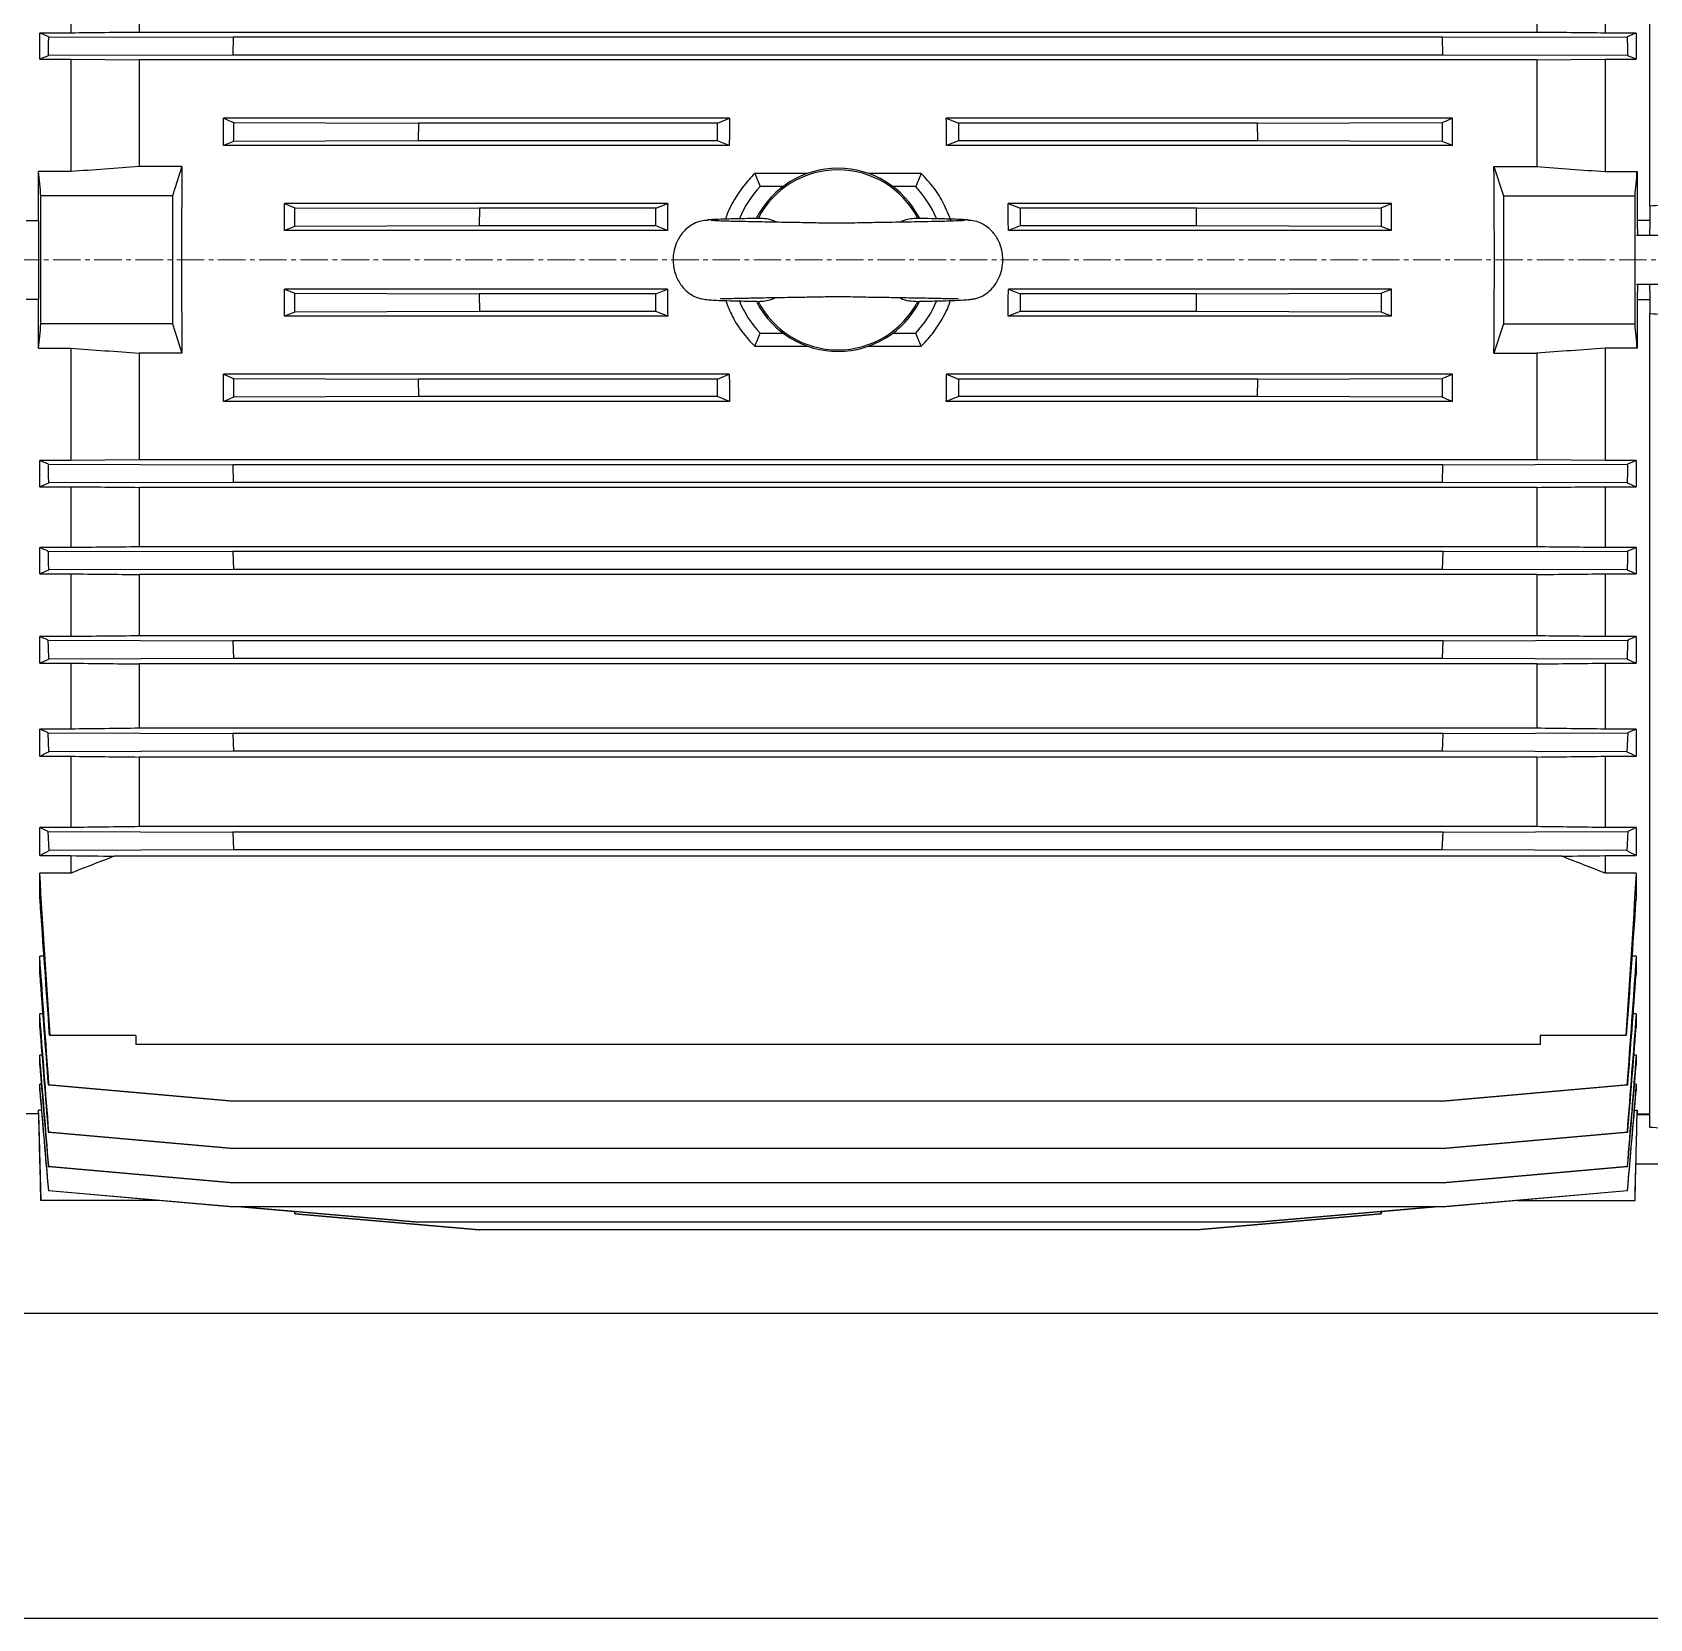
# Model space of a CAD drawing. Header units: millimetres. Extents: x -156567 to -12272, y -164292 to 1094.
# Drawn here: x -156398.5 to -156133.6, y -163669.4 to -163409.7 of the extents above; entities that cross this region are included whole.
import ezdxf

# ---------------------------------------------------------------- set-up
doc = ezdxf.new("R2010")
doc.units = ezdxf.units.MM
doc.header["$LTSCALE"] = 6
doc.header["$MEASUREMENT"] = 0
doc.linetypes.add('CENTER2', pattern=[1.125, 0.75, -0.125, 0.125, -0.125])
doc.layers.add('centre', color=7, linetype='CENTER2', lineweight=5)

# ---------------------------------------------------------------- blocks, each defined once
blk = doc.blocks.new('WEG W22 PLAN')
for p, q in [((-121, 8.8), (-121, 142.05)), ((-379.61, 47.11), (-379.61, 37.14)), ((-368.41, 47), (-368.41, 37.25)), ((-139.49, 47), (-139.49, 37.25)), ((-128.29, 47.11), (-128.29, 37.14)), ((-379.61, 37.14), (-384.69, 37.14)), ((-384.69, 32.88), (-384.69, 37.14)), ((-139.49, 37.25), (-368.41, 37.25)), ((-123.21, 37.14), (-128.29, 37.14)), ((-123.21, 37.14), (-123.21, 32.88)), ((-383.22, 36.53), (-352.99, 36.44)), ((-352.99, 36.44), (-353.05, 33.54)), ((-154.91, 36.44), (-352.99, 36.44)), ((-154.91, 36.44), (-124.68, 36.53)), ((-154.85, 33.54), (-154.91, 36.44)), ((-384.69, 32.88), (-379.61, 32.88)), ((-353.05, 33.54), (-383.28, 33.45)), ((-379.61, 32.88), (-368.41, 32.77)), ((-379.61, 32.88), (-379.61, 14.45)), ((-139.49, 32.77), (-368.41, 32.77)), ((-368.41, 32.77), (-368.41, 15.28)), ((-154.85, 33.54), (-353.05, 33.54)), ((-124.62, 33.45), (-154.85, 33.54)), ((-139.49, 32.77), (-128.29, 32.88)), ((-139.49, 32.77), (-139.49, 15.28)), ((-128.29, 32.88), (-123.21, 32.88)), ((-128.29, 32.88), (-128.29, 14.45)), ((-271.69, 23.19), (-354.61, 23.19)), ((-354.61, 18.74), (-354.61, 23.19)), ((-352.89, 22.49), (-322.66, 22.4)), ((-322.66, 22.4), (-322.7, 19.51)), ((-273.67, 22.4), (-322.66, 22.4)), ((-273.67, 22.4), (-271.69, 23.19)), ((-273.67, 19.51), (-273.67, 22.4)), ((-236.21, 23.19), (-234.23, 22.4)), ((-153.29, 23.19), (-236.21, 23.19)), ((-185.23, 22.4), (-234.23, 22.4)), ((-234.23, 22.4), (-234.23, 19.51)), ((-185.24, 22.4), (-155.01, 22.49)), ((-185.2, 19.51), (-185.24, 22.4)), ((-153.29, 18.74), (-153.29, 23.19)), ((-352.93, 19.41), (-354.61, 18.74)), ((-271.75, 18.74), (-354.61, 18.74)), ((-322.7, 19.51), (-352.93, 19.41)), ((-273.67, 19.51), (-322.7, 19.51)), ((-271.75, 18.74), (-273.67, 19.51)), ((-234.23, 19.51), (-236.15, 18.74)), ((-153.29, 18.74), (-236.15, 18.74)), ((-185.2, 19.51), (-234.23, 19.51)), ((-154.97, 19.41), (-185.2, 19.51)), ((-153.29, 18.74), (-154.97, 19.41)), ((-384.87, 6.47), (-384.87, 14.45)), ((-379.61, 14.45), (-384.87, 14.45)), ((-361.39, 15.28), (-368.41, 15.28)), ((-361.39, 15.28), (-362.95, 10.5)), ((-258.93, 14.15), (-267.58, 14.15)), ((-240.32, 14.15), (-248.97, 14.15)), ((-146.51, 15.28), (-144.95, 10.5)), ((-146.51, 15.28), (-139.49, 15.28)), ((-128.29, 14.45), (-123.03, 14.45)), ((-123.03, 14.45), (-123.03, 6.47)), ((-262.95, 12), (-266.69, 12)), ((-241.21, 12), (-244.95, 12)), ((-362.95, 10.5), (-384.5, 10.5)), ((-362.95, 10.5), (-362.95, -10.5)), ((-344.61, 9.22), (-342.91, 8.54)), ((-281.84, 9.22), (-344.61, 9.22)), ((-344.61, 4.79), (-344.61, 9.22)), ((-342.91, 8.54), (-312.68, 8.45)), ((-312.68, 8.45), (-312.69, 5.55)), ((-283.78, 8.45), (-312.68, 8.45)), ((-283.78, 8.45), (-281.84, 9.22)), ((-283.78, 5.55), (-283.78, 8.45)), ((-226.06, 9.22), (-224.12, 8.45)), ((-163.29, 9.22), (-226.06, 9.22)), ((-224.12, 8.45), (-224.12, 5.55)), ((-195.22, 8.45), (-224.12, 8.45)), ((-195.22, 8.45), (-164.99, 8.54)), ((-195.21, 5.55), (-195.22, 8.45)), ((-164.99, 8.54), (-163.29, 9.22)), ((-163.29, 4.79), (-163.29, 9.22)), ((-144.95, 10.5), (-144.95, -10.5)), ((-144.95, 10.5), (-123.4, 10.5)), ((-121, 8.8), (-121, 5.08)), ((-386.9, 6.47), (-384.87, 6.47)), ((-342.92, 5.46), (-344.61, 4.79)), ((-312.69, 5.55), (-342.92, 5.46)), ((-283.78, 5.55), (-312.69, 5.55)), ((-281.86, 4.79), (-283.78, 5.55)), ((-224.12, 5.55), (-226.04, 4.79)), ((-195.21, 5.55), (-224.12, 5.55)), ((-164.98, 5.46), (-195.21, 5.55)), ((-163.29, 4.79), (-164.98, 5.46)), ((-121, 6.47), (-123.03, 6.47)), ((-281.86, 4.79), (-344.61, 4.79)), ((-163.29, 4.79), (-226.04, 4.79)), ((-119, 4), (-123.13, 4)), ((-121, 4), (-121, 5.08)), ((-344.61, -4.79), (-342.92, -5.46)), ((-281.86, -4.79), (-344.61, -4.79)), ((-344.61, -9.22), (-344.61, -4.79)), ((-283.78, -5.55), (-281.86, -4.79)), ((-226.04, -4.79), (-224.12, -5.55)), ((-163.29, -4.79), (-226.04, -4.79)), ((-164.98, -5.46), (-163.29, -4.79)), ((-163.29, -9.22), (-163.29, -4.79)), ((-123.13, -4), (-119, -4)), ((-123.01, -4), (-123.03, -6.47)), ((-121, -5.08), (-121, -4)), ((-121, -5.08), (-121, -8.8)), ((-384.87, -6.47), (-386.9, -6.47)), ((-384.87, -14.45), (-384.87, -6.47)), ((-342.92, -5.46), (-312.69, -5.55)), ((-283.78, -5.55), (-312.69, -5.55)), ((-312.69, -5.55), (-312.68, -8.45)), ((-283.78, -8.45), (-283.78, -5.55)), ((-224.12, -5.55), (-224.12, -8.45)), ((-195.21, -5.55), (-224.12, -5.55)), ((-195.22, -8.45), (-195.21, -5.55)), ((-195.21, -5.55), (-164.98, -5.46)), ((-123.03, -6.47), (-123.03, -14.45)), ((-123.03, -6.47), (-121, -6.47)), ((-362.95, -10.5), (-384.5, -10.5)), ((-362.95, -10.5), (-361.39, -15.28)), ((-342.91, -8.54), (-344.61, -9.22)), ((-281.84, -9.22), (-344.61, -9.22)), ((-312.68, -8.45), (-342.91, -8.54)), ((-283.78, -8.45), (-312.68, -8.45)), ((-281.84, -9.22), (-283.78, -8.45)), ((-224.12, -8.45), (-226.06, -9.22)), ((-163.29, -9.22), (-226.06, -9.22)), ((-195.22, -8.45), (-224.12, -8.45)), ((-164.99, -8.54), (-195.22, -8.45)), ((-163.29, -9.22), (-164.99, -8.54)), ((-144.95, -10.5), (-146.51, -15.28)), ((-144.95, -10.5), (-123.4, -10.5)), ((-121, -142.05), (-121, -8.8)), ((-266.69, -12), (-262.95, -12)), ((-244.95, -12), (-241.21, -12)), ((-384.87, -14.45), (-379.61, -14.45)), ((-379.61, -14.45), (-379.61, -32.88)), ((-361.39, -15.28), (-368.41, -15.28)), ((-368.41, -15.28), (-368.41, -32.77)), ((-267.58, -14.15), (-258.93, -14.15)), ((-248.97, -14.15), (-240.32, -14.15)), ((-146.51, -15.28), (-139.49, -15.28)), ((-139.49, -15.28), (-139.49, -32.77)), ((-123.03, -14.45), (-128.29, -14.45)), ((-128.29, -14.45), (-128.29, -32.88)), ((-354.61, -18.74), (-352.93, -19.41)), ((-271.75, -18.74), (-354.61, -18.74)), ((-354.61, -23.19), (-354.61, -18.74)), ((-352.93, -19.41), (-322.7, -19.51)), ((-322.7, -19.51), (-322.66, -22.4)), ((-273.67, -19.51), (-322.7, -19.51)), ((-273.67, -19.51), (-271.75, -18.74)), ((-273.67, -22.4), (-273.67, -19.51)), ((-236.15, -18.74), (-234.23, -19.51)), ((-153.29, -18.74), (-236.15, -18.74)), ((-185.2, -19.51), (-234.23, -19.51)), ((-234.23, -19.51), (-234.23, -22.4)), ((-185.24, -22.4), (-185.2, -19.51)), ((-185.2, -19.51), (-154.97, -19.41)), ((-154.97, -19.41), (-153.29, -18.74)), ((-153.29, -23.19), (-153.29, -18.74)), ((-271.69, -23.19), (-354.61, -23.19)), ((-322.66, -22.4), (-352.89, -22.49)), ((-273.67, -22.4), (-322.67, -22.4)), ((-271.69, -23.19), (-273.67, -22.4)), ((-234.23, -22.4), (-236.21, -23.19)), ((-153.29, -23.19), (-236.21, -23.19)), ((-185.24, -22.4), (-234.23, -22.4)), ((-155.01, -22.49), (-185.24, -22.4)), ((-379.61, -32.88), (-384.69, -32.88)), ((-384.69, -37.14), (-384.69, -32.88)), ((-383.28, -33.45), (-353.05, -33.54)), ((-368.41, -32.77), (-379.61, -32.88)), ((-139.49, -32.77), (-368.41, -32.77)), ((-353.05, -33.54), (-352.99, -36.44)), ((-154.85, -33.54), (-353.05, -33.54)), ((-154.91, -36.44), (-154.85, -33.54)), ((-154.85, -33.54), (-124.62, -33.45)), ((-128.29, -32.88), (-139.49, -32.77)), ((-123.21, -32.88), (-128.29, -32.88)), ((-123.21, -32.88), (-123.21, -37.14)), ((-352.99, -36.44), (-383.22, -36.53)), ((-154.91, -36.44), (-352.99, -36.44)), ((-124.68, -36.53), (-154.91, -36.44)), ((-384.69, -37.14), (-379.61, -37.14)), ((-379.61, -37.14), (-379.61, -47.11)), ((-139.49, -37.25), (-368.41, -37.25)), ((-368.41, -37.25), (-368.41, -47)), ((-139.49, -37.25), (-139.49, -47)), ((-128.29, -37.14), (-123.21, -37.14)), ((-128.29, -37.14), (-128.29, -47.11)), ((-379.61, -47.11), (-384.69, -47.11)), ((-384.69, -51.41), (-384.69, -47.11)), ((-139.49, -47), (-368.41, -47)), ((-123.21, -47.11), (-128.29, -47.11)), ((-123.21, -47.11), (-123.21, -51.41)), ((-383.29, -47.69), (-353.06, -47.78)), ((-353.06, -47.78), (-352.98, -50.68)), ((-154.84, -47.78), (-353.06, -47.78)), ((-154.92, -50.68), (-154.84, -47.78)), ((-154.84, -47.78), (-124.61, -47.69)), ((-384.69, -51.41), (-379.61, -51.41)), ((-352.98, -50.68), (-383.21, -50.77)), ((-379.61, -51.41), (-379.61, -61.68)), ((-139.49, -51.52), (-368.41, -51.52)), ((-368.41, -51.52), (-368.41, -61.57)), ((-154.92, -50.68), (-352.98, -50.68)), ((-124.69, -50.77), (-154.92, -50.68)), ((-139.49, -51.52), (-139.49, -61.57)), ((-128.29, -51.41), (-123.21, -51.41)), ((-128.29, -51.41), (-128.29, -61.68)), ((-379.61, -61.68), (-384.69, -61.68)), ((-384.69, -66.04), (-384.69, -61.68)), ((-383.3, -62.28), (-353.07, -62.38)), ((-139.49, -61.57), (-368.41, -61.57)), ((-353.07, -62.38), (-352.96, -65.27)), ((-154.84, -62.38), (-353.07, -62.38)), ((-154.94, -65.27), (-154.83, -62.38)), ((-154.83, -62.38), (-124.6, -62.28)), ((-123.21, -61.68), (-128.29, -61.68)), ((-123.21, -61.68), (-123.21, -66.04)), ((-384.69, -66.04), (-379.61, -66.04)), ((-352.96, -65.27), (-383.19, -65.37)), ((-379.61, -66.04), (-379.61, -76.83)), ((-139.49, -66.16), (-368.41, -66.16)), ((-368.41, -66.16), (-368.41, -76.7)), ((-154.94, -65.27), (-352.96, -65.27)), ((-124.71, -65.37), (-154.94, -65.27)), ((-139.49, -66.16), (-139.49, -76.7)), ((-128.29, -66.04), (-123.21, -66.04)), ((-128.29, -66.04), (-128.29, -76.83)), ((-139.49, -76.7), (-368.41, -76.7)), ((-379.61, -76.83), (-384.69, -76.83)), ((-384.69, -81.28), (-384.69, -76.83)), ((-383.18, -80.54), (-383.31, -77.46)), ((-383.31, -77.46), (-353.08, -77.55)), ((-353.08, -77.55), (-352.95, -80.45)), ((-154.83, -77.55), (-353.08, -77.55)), ((-154.95, -80.45), (-154.82, -77.55)), ((-154.82, -77.55), (-124.59, -77.46)), ((-123.21, -76.83), (-128.29, -76.83)), ((-124.59, -77.46), (-124.72, -80.54)), ((-123.21, -76.83), (-123.21, -81.28)), ((-384.69, -81.28), (-379.61, -81.28)), ((-352.95, -80.45), (-383.18, -80.54)), ((-379.61, -81.28), (-379.61, -92.95)), ((-139.49, -81.41), (-368.41, -81.41)), ((-368.41, -81.41), (-368.41, -92.81)), ((-154.95, -80.45), (-352.95, -80.45)), ((-124.72, -80.54), (-154.95, -80.45)), ((-139.49, -81.41), (-139.49, -92.81)), ((-128.29, -81.28), (-128.29, -92.95)), ((-128.29, -81.28), (-123.21, -81.28)), ((-379.61, -92.95), (-384.69, -92.95)), ((-384.69, -97.55), (-384.69, -92.95)), ((-383.16, -96.72), (-383.32, -93.63)), ((-383.32, -93.63), (-353.09, -93.72)), ((-139.49, -92.81), (-368.41, -92.81)), ((-353.09, -93.72), (-352.93, -96.62)), ((-154.82, -93.72), (-353.09, -93.72)), ((-154.97, -96.62), (-154.81, -93.72)), ((-154.81, -93.72), (-124.58, -93.63)), ((-123.21, -92.95), (-128.29, -92.95)), ((-124.58, -93.63), (-124.74, -96.72)), ((-123.21, -92.95), (-123.21, -97.55)), ((-384.69, -97.55), (-379.61, -97.55)), ((-352.93, -96.62), (-383.16, -96.72)), ((-379.61, -97.55), (-379.61, -100.42)), ((-135.41, -97.65), (-372.49, -97.65)), ((-154.97, -96.62), (-352.93, -96.62)), ((-124.74, -96.72), (-154.97, -96.62)), ((-128.29, -97.55), (-128.29, -100.42)), ((-128.29, -97.55), (-123.21, -97.55)), ((-379.61, -100.42), (-384.69, -100.42)), ((-384.69, -104.69), (-384.69, -100.42)), ((-123.21, -100.42), (-128.29, -100.42)), ((-123.21, -100.42), (-123.21, -104.69)), ((-384.04, -113.99), (-384.69, -113.99)), ((-384.69, -117.04), (-384.69, -113.99)), ((-123.21, -113.99), (-123.86, -113.99)), ((-123.21, -113.99), (-123.21, -117.04)), ((-384.2, -123.44), (-384.69, -123.44)), ((-384.69, -125.68), (-384.69, -123.44)), ((-123.21, -123.44), (-123.7, -123.44)), ((-123.21, -123.44), (-123.21, -125.68)), ((-368.95, -126.99), (-382.98, -126.99)), ((-368.95, -126.99), (-368.95, -128.49)), ((-124.92, -126.99), (-138.95, -126.99)), ((-138.95, -126.99), (-138.95, -128.49)), ((-138.95, -128.49), (-368.95, -128.49)), ((-384.32, -130.22), (-384.69, -130.22)), ((-384.69, -131.84), (-384.69, -130.22)), ((-123.21, -130.22), (-123.58, -130.22)), ((-123.21, -130.22), (-123.21, -131.84)), ((-384.42, -134.98), (-384.69, -134.98)), ((-384.69, -136.08), (-384.69, -134.98)), ((-383.31, -135.11), (-383.18, -135.09)), ((-383.18, -135.09), (-352.95, -137.75)), ((-154.95, -137.75), (-124.72, -135.09)), ((-124.72, -135.09), (-124.59, -135.11)), ((-123.21, -134.98), (-123.48, -134.98)), ((-123.21, -134.98), (-123.21, -136.08)), ((-353.08, -137.75), (-383.31, -135.11)), ((-124.59, -135.11), (-154.82, -137.75)), ((-384.87, -139.85), (-386.9, -139.85)), ((-384.88, -139.85), (-384.5, -154)), ((-384.42, -139.25), (-384.87, -139.25)), ((-384.87, -139.85), (-384.87, -139.25)), ((-154.95, -137.75), (-352.95, -137.75)), ((-123.48, -139.25), (-123.03, -139.25)), ((-123.03, -139.25), (-123.03, -139.85)), ((-123.03, -140), (-123.02, -139.85)), ((-123.03, -139.85), (-121, -139.85)), ((-121, -140), (-123.03, -140)), ((-353.07, -145.49), (-383.3, -142.85)), ((-383.19, -142.83), (-352.96, -145.49)), ((-154.94, -145.49), (-124.71, -142.83)), ((-124.6, -142.85), (-154.83, -145.49)), ((-154.94, -145.49), (-352.96, -145.49)), ((-123.4, -154), (-123.24, -148)), ((-123.24, -148), (-119, -148)), ((-353.06, -151.11), (-383.29, -148.47)), ((-383.21, -148.45), (-352.98, -151.11)), ((-154.92, -151.11), (-124.69, -148.45)), ((-124.61, -148.47), (-154.84, -151.11)), ((-353.05, -155.06), (-383.28, -152.42)), ((-383.22, -152.41), (-352.99, -155.06)), ((-154.92, -151.11), (-352.98, -151.11)), ((-154.91, -155.06), (-124.68, -152.41)), ((-124.62, -152.42), (-154.85, -155.06)), ((-365.23, -154), (-384.5, -154)), ((-154.91, -155.06), (-352.99, -155.06)), ((-322.7, -157.6), (-351.72, -155.06)), ((-351.72, -155.06), (-342.95, -155.83)), ((-351.61, -155.06), (-322.66, -157.6)), ((-342.92, -156.2), (-342.95, -155.83)), ((-342.94, -155.83), (-342.91, -156.2)), ((-312.69, -158.85), (-342.92, -156.2)), ((-342.92, -156.2), (-312.69, -158.85)), ((-342.91, -156.2), (-312.68, -158.85)), ((-195.22, -158.85), (-164.99, -156.2)), ((-164.98, -156.2), (-195.21, -158.85)), ((-195.21, -158.85), (-164.98, -156.2)), ((-185.24, -157.6), (-156.29, -155.06)), ((-156.18, -155.06), (-185.2, -157.6)), ((-164.99, -156.2), (-164.96, -155.83)), ((-164.95, -155.83), (-164.98, -156.2)), ((-164.95, -155.83), (-156.18, -155.06)), ((-142.67, -154), (-123.4, -154)), ((-185.23, -157.6), (-322.66, -157.6)), ((-195.22, -158.85), (-312.68, -158.85))]:
    blk.add_line(p, q)
for radius, start, end in [(15, 27.2002, 152.7646), (14.74, 27.4292, 152.5708), (17.5, 136.7082, 157.218), (17.5, 22.6781, 43.2918), (17.5, 202.6677, 223.2918), (15, 207.5457, 332.929), (14.74, 207.4295, 332.5705), (17.5, 316.7082, 337.2294)]:
    blk.add_arc((-253.95, 0), radius, start, end)
for centre, start_param, end_param in [((-259.88, 0), 1.400701, 1.43357), ((-248.02, 0), 4.849615, 4.882484), ((-349.48, 0), 1.458999, 1.682593), ((-158.42, 0), 4.600592, 4.824186), ((-269.88, 0), 1.503413, 1.53584), ((-238.02, 0), 4.747345, 4.779773), ((-269.88, 0), 1.605752, 1.63818), ((-238.02, 0), 4.645005, 4.677433), ((-259.88, 0), 1.708022, 1.740892), ((-248.02, 0), 4.542294, 4.575163)]:
    blk.add_ellipse(centre, major_axis=(0, 137), ratio=0.087489, start_param=start_param, end_param=end_param)
for points in [[(-383.22, 36.53), (-383.71, 36.74), (-384.2, 36.94), (-384.69, 37.14)], [(-368.41, 37.25), (-372.14, 37.22), (-375.87, 37.18), (-379.61, 37.14)], [(-128.29, 37.14), (-132.03, 37.18), (-135.76, 37.22), (-139.49, 37.25)], [(-123.21, 37.14), (-123.7, 36.94), (-124.19, 36.74), (-124.68, 36.53)], [(-383.28, 33.45), (-383.26, 34.48), (-383.24, 35.5), (-383.22, 36.53)], [(-124.68, 36.53), (-124.66, 35.5), (-124.64, 34.48), (-124.62, 33.45)], [(-384.69, 32.88), (-384.22, 33.07), (-383.75, 33.26), (-383.28, 33.45)], [(-124.62, 33.45), (-124.15, 33.26), (-123.68, 33.07), (-123.21, 32.88)], [(-354.61, 23.19), (-354.04, 22.96), (-353.47, 22.73), (-352.89, 22.49)], [(-352.93, 19.41), (-352.92, 20.44), (-352.91, 21.47), (-352.89, 22.49)], [(-155.01, 22.49), (-154.43, 22.73), (-153.86, 22.96), (-153.29, 23.19)], [(-155.01, 22.49), (-154.99, 21.47), (-154.98, 20.44), (-154.97, 19.41)], [(-384.5, 10.5), (-384.62, 11.82), (-384.75, 13.13), (-384.87, 14.45)], [(-368.41, 15.28), (-372.14, 15.01), (-375.87, 14.73), (-379.61, 14.45)], [(-267.58, 14.15), (-267.3, 13.43), (-267, 12.72), (-266.69, 12)], [(-240.32, 14.15), (-240.6, 13.43), (-240.9, 12.72), (-241.21, 12)], [(-139.49, 15.28), (-135.76, 15.01), (-132.03, 14.73), (-128.29, 14.45)], [(-123.4, 10.5), (-123.28, 11.82), (-123.15, 13.13), (-123.03, 14.45)], [(-384.5, -10.5), (-384.51, -3.5), (-384.51, 3.5), (-384.5, 10.5)], [(-342.92, 5.46), (-342.91, 6.49), (-342.91, 7.52), (-342.91, 8.54)], [(-164.99, 8.54), (-164.99, 7.52), (-164.99, 6.49), (-164.98, 5.46)], [(-123.4, -10.5), (-123.39, -3.5), (-123.39, 3.5), (-123.4, 10.5)], [(-119, 8.9), (-119.67, 8.87), (-120.33, 8.84), (-121, 8.8)], [(-342.91, -8.54), (-342.91, -7.52), (-342.91, -6.49), (-342.92, -5.46)], [(-164.98, -5.46), (-164.99, -6.49), (-164.99, -7.52), (-164.99, -8.54)], [(-384.87, -14.45), (-384.75, -13.13), (-384.62, -11.82), (-384.5, -10.5)], [(-123.03, -14.45), (-123.15, -13.13), (-123.28, -11.82), (-123.4, -10.5)], [(-121, -8.8), (-120.33, -8.84), (-119.67, -8.87), (-119, -8.9)], [(-267.58, -14.15), (-267.3, -13.43), (-267, -12.72), (-266.69, -12)], [(-240.32, -14.15), (-240.6, -13.43), (-240.9, -12.72), (-241.21, -12)], [(-379.61, -14.45), (-375.87, -14.73), (-372.14, -15.01), (-368.41, -15.28)], [(-128.29, -14.45), (-132.03, -14.73), (-135.76, -15.01), (-139.49, -15.28)], [(-352.89, -22.49), (-352.91, -21.47), (-352.92, -20.44), (-352.93, -19.41)], [(-154.97, -19.41), (-154.98, -20.44), (-154.99, -21.47), (-155.01, -22.49)], [(-352.89, -22.49), (-353.47, -22.73), (-354.04, -22.96), (-354.61, -23.19)], [(-153.29, -23.19), (-153.86, -22.96), (-154.43, -22.73), (-155.01, -22.49)], [(-383.28, -33.45), (-383.75, -33.26), (-384.22, -33.07), (-384.69, -32.88)], [(-383.22, -36.53), (-383.24, -35.5), (-383.26, -34.48), (-383.28, -33.45)], [(-124.62, -33.45), (-124.64, -34.48), (-124.66, -35.5), (-124.68, -36.53)], [(-123.21, -32.88), (-123.68, -33.07), (-124.15, -33.26), (-124.62, -33.45)], [(-384.69, -37.14), (-384.2, -36.94), (-383.71, -36.74), (-383.22, -36.53)], [(-124.68, -36.53), (-124.19, -36.74), (-123.7, -36.94), (-123.21, -37.14)], [(-379.61, -37.14), (-375.87, -37.18), (-372.14, -37.22), (-368.41, -37.25)], [(-139.49, -37.25), (-135.76, -37.22), (-132.03, -37.18), (-128.29, -37.14)], [(-383.29, -47.69), (-383.76, -47.5), (-384.23, -47.3), (-384.69, -47.11)], [(-368.41, -47), (-372.14, -47.04), (-375.87, -47.07), (-379.61, -47.11)], [(-128.29, -47.11), (-132.03, -47.07), (-135.76, -47.04), (-139.49, -47)], [(-123.21, -47.11), (-123.67, -47.3), (-124.14, -47.5), (-124.61, -47.69)], [(-383.21, -50.77), (-383.24, -49.74), (-383.27, -48.72), (-383.29, -47.69)], [(-124.61, -47.69), (-124.63, -48.72), (-124.66, -49.74), (-124.69, -50.77)], [(-384.69, -51.41), (-384.2, -51.2), (-383.71, -50.99), (-383.21, -50.77)], [(-379.61, -51.41), (-375.87, -51.45), (-372.14, -51.49), (-368.41, -51.52)], [(-139.49, -51.52), (-135.76, -51.49), (-132.03, -51.45), (-128.29, -51.41)], [(-124.69, -50.77), (-124.19, -50.99), (-123.7, -51.2), (-123.21, -51.41)], [(-383.3, -62.28), (-383.77, -62.08), (-384.23, -61.88), (-384.69, -61.68)], [(-368.41, -61.57), (-372.14, -61.61), (-375.87, -61.65), (-379.61, -61.68)], [(-128.29, -61.68), (-132.03, -61.65), (-135.76, -61.61), (-139.49, -61.57)], [(-123.21, -61.68), (-123.67, -61.88), (-124.13, -62.08), (-124.6, -62.28)], [(-384.69, -66.04), (-384.2, -65.82), (-383.7, -65.59), (-383.19, -65.37)], [(-379.61, -66.04), (-375.87, -66.08), (-372.14, -66.12), (-368.41, -66.16)], [(-139.49, -66.16), (-135.76, -66.12), (-132.03, -66.08), (-128.29, -66.04)], [(-124.71, -65.37), (-124.2, -65.59), (-123.7, -65.82), (-123.21, -66.04)], [(-368.41, -76.7), (-372.14, -76.75), (-375.87, -76.79), (-379.61, -76.83)], [(-128.29, -76.83), (-132.03, -76.79), (-135.76, -76.75), (-139.49, -76.7)], [(-383.31, -77.46), (-383.78, -77.25), (-384.24, -77.04), (-384.69, -76.83)], [(-123.21, -76.83), (-123.66, -77.04), (-124.12, -77.25), (-124.59, -77.46)], [(-384.69, -81.28), (-384.2, -81.03), (-383.69, -80.79), (-383.18, -80.54)], [(-379.61, -81.28), (-375.87, -81.32), (-372.14, -81.37), (-368.41, -81.41)], [(-139.49, -81.41), (-135.76, -81.37), (-132.03, -81.32), (-128.29, -81.28)], [(-124.72, -80.54), (-124.21, -80.79), (-123.7, -81.03), (-123.21, -81.28)], [(-383.32, -93.63), (-383.79, -93.4), (-384.25, -93.18), (-384.69, -92.95)], [(-368.41, -92.81), (-372.14, -92.86), (-375.87, -92.9), (-379.61, -92.95)], [(-128.29, -92.95), (-132.03, -92.9), (-135.76, -92.86), (-139.49, -92.81)], [(-123.21, -92.95), (-123.65, -93.18), (-124.11, -93.4), (-124.58, -93.63)], [(-384.69, -97.55), (-384.2, -97.27), (-383.69, -96.99), (-383.16, -96.72)], [(-379.61, -97.55), (-377.23, -97.58), (-374.86, -97.61), (-372.49, -97.65)], [(-372.49, -97.65), (-374.86, -98.58), (-377.23, -99.5), (-379.61, -100.42)], [(-135.41, -97.65), (-133.04, -97.61), (-130.67, -97.58), (-128.29, -97.55)], [(-128.29, -100.42), (-130.67, -99.5), (-133.04, -98.58), (-135.41, -97.65)], [(-124.74, -96.72), (-124.21, -96.99), (-123.7, -97.27), (-123.21, -97.55)], [(-382.98, -126.99), (-383.58, -118.14), (-384.15, -109.28), (-384.69, -100.42)], [(-123.21, -100.42), (-123.75, -109.28), (-124.32, -118.14), (-124.92, -126.99)], [(-384.69, -104.69), (-384.19, -112.13), (-383.66, -119.56), (-383.13, -126.99)], [(-124.77, -126.99), (-124.24, -119.56), (-123.71, -112.13), (-123.21, -104.69)], [(-383.18, -135.09), (-383.69, -128.06), (-384.2, -121.03), (-384.69, -113.99)], [(-123.21, -113.99), (-123.7, -121.03), (-124.21, -128.06), (-124.72, -135.09)], [(-384.69, -117.04), (-384.24, -123.06), (-383.78, -129.09), (-383.31, -135.11)], [(-124.59, -135.11), (-124.12, -129.09), (-123.66, -123.06), (-123.21, -117.04)], [(-383.19, -142.83), (-383.7, -136.37), (-384.2, -129.91), (-384.69, -123.44)], [(-123.21, -123.44), (-123.7, -129.91), (-124.2, -136.37), (-124.71, -142.83)], [(-384.69, -125.68), (-384.23, -131.4), (-383.77, -137.12), (-383.3, -142.85)], [(-124.6, -142.85), (-124.13, -137.12), (-123.67, -131.4), (-123.21, -125.68)], [(-383.21, -148.45), (-383.71, -142.37), (-384.2, -136.3), (-384.69, -130.22)], [(-384.69, -131.84), (-384.23, -137.38), (-383.76, -142.92), (-383.29, -148.47)], [(-123.21, -130.22), (-123.7, -136.3), (-124.19, -142.37), (-124.69, -148.45)], [(-124.61, -148.47), (-124.14, -142.92), (-123.67, -137.38), (-123.21, -131.84)], [(-383.22, -152.41), (-383.71, -146.6), (-384.2, -140.79), (-384.69, -134.98)], [(-123.21, -134.98), (-123.7, -140.79), (-124.19, -146.6), (-124.68, -152.41)], [(-384.69, -136.08), (-384.22, -141.53), (-383.75, -146.98), (-383.28, -152.42)], [(-124.62, -152.42), (-124.15, -146.98), (-123.68, -141.53), (-123.21, -136.08)], [(-384.5, -154), (-384.62, -149.08), (-384.75, -144.17), (-384.87, -139.25)], [(-123.4, -154), (-123.28, -149.08), (-123.15, -144.17), (-123.03, -139.25)], [(-119, -142.22), (-119.67, -142.17), (-120.33, -142.11), (-121, -142.05)], [(-383.29, -148.47), (-383.27, -148.47), (-383.24, -148.47), (-383.21, -148.45)], [(-124.69, -148.45), (-124.66, -148.47), (-124.63, -148.47), (-124.61, -148.47)], [(-383.28, -152.42), (-383.26, -152.43), (-383.24, -152.43), (-383.22, -152.41)], [(-124.68, -152.41), (-124.66, -152.43), (-124.64, -152.43), (-124.62, -152.42)], [(-342.92, -156.2), (-342.91, -156.21), (-342.91, -156.21), (-342.91, -156.2)], [(-164.99, -156.2), (-164.99, -156.21), (-164.99, -156.21), (-164.98, -156.2)]]:
    blk.add_open_spline(points, degree=3)
for points, knots in [([(-267.58, 14.15), (-268.2, 13.5), (-269.45, 12.18), (-271.02, 9.74), (-272.03, 7.88), (-272.34, 6.75), (-272.36, 6.67)], [0, 0, 0, 0, 0.30058, 0.606936, 0.972943, 1, 1, 1, 1]), ([(-235.42, 6.34), (-235.8, 7.32), (-236.54, 9.25), (-238.21, 11.89), (-239.61, 13.39), (-240.32, 14.15)], [0, 0, 0, 0, 0.336995, 0.664437, 1, 1, 1, 1]), ([(-384.87, 6.47), (-384.88, 5.94), (-384.88, 5.4), (-384.89, 4.33), (-384.89, 3.79), (-384.9, 2.17), (-384.9, 1.09), (-384.9, -0.54), (-384.9, -1.08), (-384.89, -2.17), (-384.89, -2.72), (-384.89, -4.35), (-384.88, -5.42), (-384.87, -6.47)], [0, 0, 0, 0, 0.125, 0.125, 0.25, 0.25, 0.5, 0.5, 0.625, 0.625, 0.75, 0.75, 1, 1, 1, 1]), ([(-275.1, 6.48), (-275.53, 6.45), (-276.38, 6.4), (-277.87, 5.83), (-279.3, 4.72), (-280.31, 3.15), (-280.8, 1.69), (-280.97, 0.4), (-280.93, -1.15), (-280.46, -2.91), (-279.44, -4.5), (-278.39, -5.46), (-277.59, -5.93), (-277.12, -6.13), (-276.63, -6.3), (-276.02, -6.44), (-275.21, -6.53), (-274.11, -6.6), (-272.6, -6.66), (-270.38, -6.72), (-268.46, -6.76), (-267.19, -6.79), (-267.04, -6.79)], [0, 0, 0, 0, 0.036418, 0.071644, 0.134257, 0.186346, 0.228215, 0.261583, 0.293645, 0.356148, 0.409654, 0.448808, 0.47635, 0.488581, 0.504106, 0.55334, 0.623929, 0.694638, 0.776194, 0.876825, 0.985934, 1, 1, 1, 1]), ([(-267.08, 6.79), (-267.84, 6.77), (-269.59, 6.74), (-271.79, 6.69), (-273.67, 6.63), (-274.85, 6.57), (-275.38, 6.53), (-275.29, 6.51), (-275.27, 6.5)], [0, 0, 0, 0, 0.15183, 0.35051, 0.549273, 0.748109, 0.946997, 1, 1, 1, 1]), ([(-233.18, 6.45), (-233.38, 6.44), (-233.76, 6.4), (-234.95, 6.36), (-236.4, 6.31), (-238.19, 6.27), (-240.22, 6.23), (-242.38, 6.19), (-244.5, 6.15), (-246.44, 6.12), (-248.99, 6.08), (-251.59, 6.02), (-254.41, 5.98), (-256.97, 6.03), (-259.99, 6.1), (-263.41, 6.14), (-266.35, 6.2), (-268.65, 6.25), (-270.34, 6.28), (-271.88, 6.32), (-273.18, 6.36), (-274.21, 6.41), (-274.55, 6.44), (-274.72, 6.45)], [0, 0, 0, 0, 0.057174, 0.110111, 0.158774, 0.203125, 0.255501, 0.300099, 0.336872, 0.377405, 0.40621, 0.470535, 0.50691, 0.548245, 0.599072, 0.659986, 0.730493, 0.769459, 0.810824, 0.854579, 0.900708, 0.949189, 1, 1, 1, 1]), ([(-264.05, 6.16), (-264.15, 6.22), (-265.05, 6.72), (-266.1, 6.76), (-267.03, 6.79)], [0, 0, 0, 0, 0.1104, 1, 1, 1, 1]), ([(-240.87, 6.79), (-241.64, 6.76), (-242.65, 6.72), (-243.55, 6.27), (-243.77, 6.16)], [0, 0, 0, 0, 0.764406, 1, 1, 1, 1]), ([(-232.63, 6.5), (-232.61, 6.51), (-232.52, 6.53), (-233.05, 6.57), (-234.23, 6.63), (-236.11, 6.69), (-238.32, 6.74), (-240.09, 6.77), (-240.86, 6.79)], [0, 0, 0, 0, 0.052836, 0.251102, 0.449316, 0.647458, 0.845517, 1, 1, 1, 1]), ([(-240.8, -6.79), (-240.67, -6.78), (-239.42, -6.76), (-237.51, -6.72), (-235.14, -6.65), (-233.49, -6.58), (-232.4, -6.5), (-231.68, -6.4), (-231.19, -6.28), (-230.78, -6.13), (-230.31, -5.93), (-229.51, -5.46), (-228.46, -4.5), (-227.44, -2.91), (-226.97, -1.15), (-226.93, 0.4), (-227.1, 1.69), (-227.59, 3.15), (-228.6, 4.72), (-230.03, 5.83), (-231.52, 6.4), (-232.37, 6.45), (-232.8, 6.48)], [0, 0, 0, 0, 0.012364, 0.121698, 0.222536, 0.324878, 0.408002, 0.458095, 0.495074, 0.510621, 0.52287, 0.550457, 0.589675, 0.643269, 0.705874, 0.737988, 0.771411, 0.813349, 0.865523, 0.928239, 0.963523, 1, 1, 1, 1]), ([(-123.03, 6.47), (-123.03, 6.22), (-123.02, 5.42), (-123.02, 4.58), (-123.01, 4)], [0, 0, 0, 0, 0.299886, 1, 1, 1, 1]), ([(-273.18, -6.26), (-273.19, -6.27), (-273.3, -6.37), (-272.59, -6.33), (-271.02, -6.3), (-268.71, -6.25), (-266.25, -6.2), (-263.89, -6.16), (-261.7, -6.12), (-259.48, -6.09), (-257, -6.04), (-253.97, -5.97), (-250.63, -6.05), (-247.42, -6.11), (-244.62, -6.14), (-242.34, -6.19), (-240.4, -6.22), (-238.64, -6.26), (-236.98, -6.3), (-235.49, -6.33), (-234.61, -6.34), (-234.18, -6.36), (-234.21, -6.34), (-234.22, -6.33)], [0, 0, 0, 0, 0.011144, 0.067101, 0.130825, 0.196322, 0.254192, 0.304275, 0.346387, 0.384369, 0.43069, 0.48608, 0.550055, 0.611981, 0.666647, 0.714502, 0.755549, 0.797556, 0.846007, 0.900661, 0.961229, 0.991324, 1, 1, 1, 1]), ([(-272.34, -6.66), (-272.01, -7.53), (-271.31, -9.35), (-269.69, -11.88), (-268.29, -13.39), (-267.58, -14.15)], [0, 0, 0, 0, 0.311491, 0.651529, 1, 1, 1, 1]), ([(-267.03, -6.79), (-266.26, -6.76), (-265.24, -6.72), (-264.34, -6.27), (-264.13, -6.16)], [0, 0, 0, 0, 0.762518, 1, 1, 1, 1]), ([(-243.89, -6.16), (-243.82, -6.2), (-242.91, -6.72), (-241.85, -6.76), (-240.87, -6.79)], [0, 0, 0, 0, 0.077845, 1, 1, 1, 1]), ([(-240.32, -14.15), (-239.7, -13.5), (-238.45, -12.18), (-236.88, -9.74), (-235.87, -7.88), (-235.56, -6.74), (-235.54, -6.66)], [0, 0, 0, 0, 0.300301, 0.606373, 0.972041, 1, 1, 1, 1]), ([(-383.19, -65.37), (-383.21, -64.85), (-383.25, -63.82), (-383.28, -62.8), (-383.3, -62.28)], [0, 0, 0, 0, 0.500491, 1, 1, 1, 1]), ([(-124.6, -62.28), (-124.62, -62.8), (-124.65, -63.82), (-124.69, -64.85), (-124.71, -65.37)], [0, 0, 0, 0, 0.499509, 1, 1, 1, 1]), ([(-383.3, -142.85), (-383.28, -142.84), (-383.25, -142.84), (-383.21, -142.83), (-383.19, -142.83)], [0, 0, 0, 0, 0.499509, 1, 1, 1, 1]), ([(-124.71, -142.83), (-124.69, -142.83), (-124.65, -142.84), (-124.62, -142.84), (-124.6, -142.85)], [0, 0, 0, 0, 0.500491, 1, 1, 1, 1])]:
    blk.add_open_spline(points, degree=3, knots=knots)
at = {"layer": 'centre'}
blk.add_lwpolyline([(0, 0), (-529.4, 0)], dxfattribs=at)

msp = doc.modelspace()

# ---------------------------------------------------------------- linework, layer by layer
msp.add_lwpolyline([(-154967.12, -163629.54), (-154967.12, -163659.42, -0.414214), (-154977.12, -163669.42), (-156557.12, -163669.42, -0.414214), (-156567.12, -163659.42), (-156567.12, -163234.42, -0.414214), (-156557.12, -163224.42), (-156365.78, -163224.42)], format="xyb")
msp.add_lwpolyline([(-156567.12, -163619.42), (-156030.59, -163619.42)])

# ---------------------------------------------------------------- block references
msp.add_blockref('WEG W22 PLAN', (-156012.59, -163446.92))

doc.saveas('drawing.dxf')
